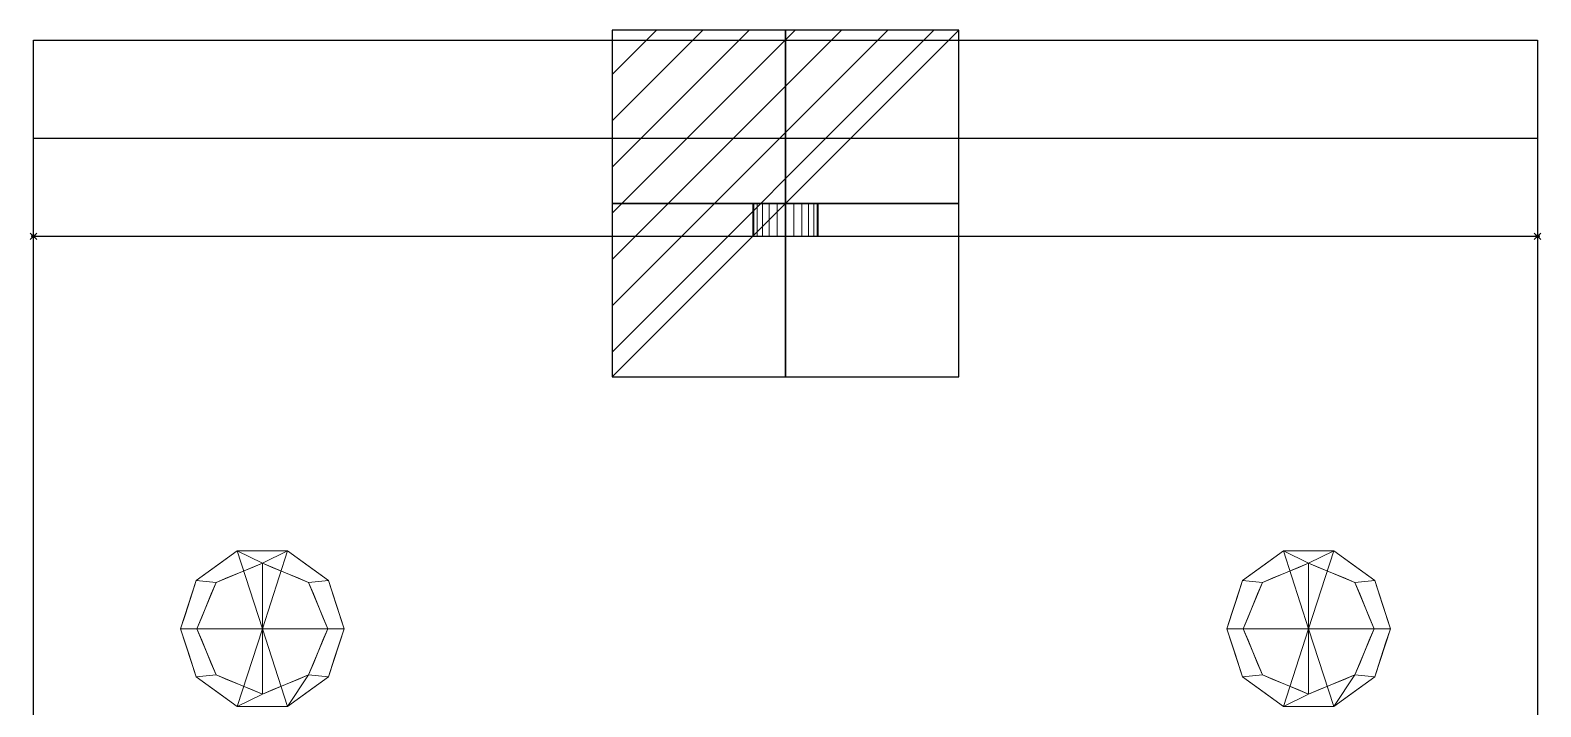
# Model space of a CAD drawing. Extents: x -1 to 461, y -825 to 63.
# Drawn here: x -1 to 461, y -143.9 to 63 of the extents above; entities that cross this region are included whole.
import ezdxf

# ---------------------------------------------------------------- set-up
doc = ezdxf.new("R2010")
doc.units = 0
doc.header["$PDMODE"] = 35
for name, color, linetype in [('IQ_200_2D', 1, 'Continuous'), ('IQ_200_3D', 1, 'Continuous'), ('IQ_204_2D', 7, 'Continuous'), ('IQ_CON_ELECTRICITY_INT', 7, 'Continuous'), ('IQ_INS_3D', 3, 'Continuous')]:
    doc.layers.add(name, color=color, linetype=linetype)

# ---------------------------------------------------------------- blocks, each defined once
blk = doc.blocks.new('*X0')
at = {"color": 0}
for p, q in [((286.774344, 2204.447934), (296.618251, 2214.291842)), ((286.774344, 2205.862148), (295.204037, 2214.291842)), ((286.774344, 2207.276361), (293.789824, 2214.291842)), ((286.774344, 2208.690575), (292.37561, 2214.291842)), ((286.774344, 2210.104788), (290.961397, 2214.291842)), ((286.774344, 2211.519002), (289.547183, 2214.291842)), ((286.774344, 2212.933216), (288.13297, 2214.291842))]:
    blk.add_line(p, q, dxfattribs=at)
blk = doc.blocks.new('ELECTRICITY')
for p, q in [((2.121, 2.121), (-2.121, 2.121)), ((-2.121, 2.121), (-2.121, -2.121)), ((-2.121, -2.121), (2.121, 2.121)), ((2.121, -2.121), (2.121, 2.121)), ((-2.121, -2.121), (2.121, -2.121))]:
    blk.add_line(p, q)
at = {"extrusion": (-1, 0, 0)}
for p, q in [((0, -2.121, 2.121), (0, 2.121, 2.121)), ((0, 2.121, -2.121), (0, -2.121, -2.121)), ((0, 2.121, 2.121), (0, 2.121, -2.121)), ((0, 2.121, -2.121), (0, -2.121, 2.121)), ((0, -2.121, -2.121), (0, -2.121, 2.121))]:
    blk.add_line(p, q, dxfattribs=at)
at = {"extrusion": (0, -1, 0)}
for p, q in [((2.121, 0, 2.121), (-2.121, 0, 2.121)), ((-2.121, 0, -2.121), (2.121, 0, -2.121)), ((-2.121, 0, 2.121), (-2.121, 0, -2.121)), ((-2.121, 0, -2.121), (2.121, 0, 2.121)), ((2.121, 0, -2.121), (2.121, 0, 2.121))]:
    blk.add_line(p, q, dxfattribs=at)
at = {"xscale": 0.4000000000000909, "yscale": 0.4000000000000909, "zscale": 0.4000000000000909}
blk.add_blockref('*X0', (-116.831, -883.595), dxfattribs=at)
at = {"extrusion": (-1, 0, 0), "xscale": 0.3999999999999773, "yscale": 0.3999999999999773, "zscale": 0.3999999999999773}
blk.add_blockref('*X0', (-116.831, -883.595), dxfattribs=at)
at = {"extrusion": (0, -1, 0), "xscale": 0.4000000000000909, "yscale": 0.4000000000000909, "zscale": 0.4000000000000909}
blk.add_blockref('*X0', (-116.831, -883.595), dxfattribs=at)

msp = doc.modelspace()

# ---------------------------------------------------------------- linework, layer by layer
at = {"layer": 'IQ_200_2D'}
for p, q in [((0, 0), (460, 0)), ((0, -570), (0, 0)), ((460, 0), (460, -570))]:
    msp.add_line(p, q, dxfattribs=at)
at = {"layer": 'IQ_204_2D'}
for p, q in [((0, 30), (0, 60)), ((0, 60), (460, 60)), ((460, 60), (460, 30)), ((0, 0), (0, 30)), ((0, 30), (460, 30)), ((460, 30), (460, 0))]:
    msp.add_line(p, q, dxfattribs=at)
at = {"layer": 'IQ_INS_3D'}
for p in [(0, 0), (460, 0)]:
    msp.add_point(p, dxfattribs=at)

# ---------------------------------------------------------------- block references
at = {"layer": 'IQ_CON_ELECTRICITY_INT', "xscale": 25, "yscale": 25, "zscale": 25}
msp.add_blockref('ELECTRICITY', (230, 10), dxfattribs=at)

# ---------------------------------------------------------------- meshes
at = {"layer": 'IQ_200_3D', "lineweight": 9}
mesh = msp.add_polyface(dxfattribs=at)
corners = [(0, 60, 785), (0, 0, 785), (0, 0, 839), (0, 60, 839)]
mesh.append_faces([[corners[k] for k in face] for face in [(0, 1, 2, 3)]])
mesh = msp.add_polyface(dxfattribs=at)
corners = [(460, 60, 839), (0, 60, 839), (0, 0, 839), (460, 0, 839)]
mesh.append_faces([[corners[k] for k in face] for face in [(0, 1, 2, 3)]])
mesh = msp.add_polyface(dxfattribs=at)
corners = [(460, 0, 785), (0, 0, 785), (0, 60, 785), (460, 60, 785)]
mesh.append_faces([[corners[k] for k in face] for face in [(0, 1, 2, 3)]])
mesh = msp.add_polyface(dxfattribs=at)
corners = [(460, 60, 785), (0, 60, 785), (0, 60, 839), (460, 60, 839)]
mesh.append_faces([[corners[k] for k in face] for face in [(0, 1, 2, 3)]])
mesh = msp.add_polyface(dxfattribs=at)
corners = [(460, 0, 839), (460, 0, 785), (460, 60, 785), (460, 60, 839)]
mesh.append_faces([[corners[k] for k in face] for face in [(0, 1, 2, 3)]])
mesh = msp.add_polyface(dxfattribs=at)
corners = [(0, 30, 859), (0, 0, 859), (0, 0, 1239), (0, 30, 1239)]
mesh.append_faces([[corners[k] for k in face] for face in [(0, 1, 2, 3)]])
mesh = msp.add_polyface(dxfattribs=at)
corners = [(460, 30, 1239), (0, 30, 1239), (0, 0, 1239), (460, 0, 1239)]
mesh.append_faces([[corners[k] for k in face] for face in [(0, 1, 2, 3)]])
mesh = msp.add_polyface(dxfattribs=at)
corners = [(460, 0, 859), (0, 0, 859), (0, 30, 859), (460, 30, 859)]
mesh.append_faces([[corners[k] for k in face] for face in [(0, 1, 2, 3)]])
mesh = msp.add_polyface(dxfattribs=at)
corners = [(460, 30, 859), (0, 30, 859), (0, 30, 1239), (460, 30, 1239)]
mesh.append_faces([[corners[k] for k in face] for face in [(0, 1, 2, 3)]])
mesh = msp.add_polyface(dxfattribs=at)
corners = [(460, 0, 1239), (460, 0, 859), (460, 30, 859), (460, 30, 1239)]
mesh.append_faces([[corners[k] for k in face] for face in [(0, 1, 2, 3)]])
mesh = msp.add_polyface(dxfattribs=at)
corners = [(220, 10, 689), (220.34, 10, 691.59), (221.34, 10, 694), (222.93, 10, 696.07), (225, 10, 697.66), (227.41, 10, 698.66), (230, 10, 699), (232.59, 10, 698.66), (235, 10, 697.66), (237.07, 10, 696.07), (238.66, 10, 694), (239.66, 10, 691.59), (240, 10, 689), (239.66, 10, 686.41), (238.66, 10, 684), (237.07, 10, 681.93), (235, 10, 680.34), (232.59, 10, 679.34), (230, 10, 679), (227.41, 10, 679.34), (225, 10, 680.34), (222.93, 10, 681.93), (221.34, 10, 684), (220.34, 10, 686.41)]
mesh.append_faces([[corners[k] for k in face] for face in [(10, 8, 9), (5, 3, 4), (22, 20, 21)]], dxfattribs={"vtx0": -1})
mesh.append_faces([[corners[k] for k in face] for face in [(17, 19, 15, 16), (1, 20, 0)]], dxfattribs={"vtx0": -1, "vtx1": -1})
mesh.append_faces([[corners[k] for k in face] for face in [(15, 8, 12, 14), (20, 3, 15, 19)]], dxfattribs={"vtx0": -1, "vtx1": -1, "vtx2": -1})
mesh.append_faces([[corners[k] for k in face] for face in [(3, 7, 8, 15)]], dxfattribs={"vtx0": -1, "vtx2": -1, "vtx3": -1})
mesh.append_faces([[corners[k] for k in face] for face in [(18, 19, 17)]], dxfattribs={"vtx1": -1})
mesh.append_faces([[corners[k] for k in face] for face in [(11, 12, 8, 10)]], dxfattribs={"vtx1": -1, "vtx2": -1})
mesh.append_faces([[corners[k] for k in face] for face in [(12, 13, 14)]], dxfattribs={"vtx2": -1})
mesh.append_faces([[corners[k] for k in face] for face in [(5, 6, 7, 3), (1, 2, 3, 20), (22, 23, 0, 20)]], dxfattribs={"vtx2": -1, "vtx3": -1})
mesh = msp.add_polyface(dxfattribs=at)
corners = [(240, 10, 689), (239.66, 10, 691.59), (238.66, 10, 694), (237.07, 10, 696.07), (235, 10, 697.66), (232.59, 10, 698.66), (230, 10, 699), (227.41, 10, 698.66), (225, 10, 697.66), (222.93, 10, 696.07), (221.34, 10, 694), (220.34, 10, 691.59), (220, 10, 689), (220, 0, 689), (220.34, 0, 691.59), (221.34, 0, 694), (222.93, 0, 696.07), (225, 0, 697.66), (227.41, 0, 698.66), (230, 0, 699), (232.59, 0, 698.66), (235, 0, 697.66), (237.07, 0, 696.07), (238.66, 0, 694), (239.66, 0, 691.59), (240, 0, 689)]
mesh.append_faces([[corners[k] for k in face] for face in [(13, 14, 11, 12), (0, 1, 24, 25)]], dxfattribs={"vtx1": -1})
mesh.append_faces([[corners[k] for k in face] for face in [(14, 15, 10, 11), (16, 17, 8, 9), (15, 16, 9, 10), (17, 18, 7, 8), (6, 7, 18, 19), (19, 20, 5, 6), (20, 21, 4, 5), (22, 23, 2, 3), (21, 22, 3, 4), (23, 24, 1, 2)]], dxfattribs={"vtx1": -1, "vtx3": -1})
mesh = msp.add_polyface(dxfattribs=at)
corners = [(220, 10, 689), (220.34, 10, 686.41), (221.34, 10, 684), (222.93, 10, 681.93), (225, 10, 680.34), (227.41, 10, 679.34), (230, 10, 679), (232.59, 10, 679.34), (235, 10, 680.34), (237.07, 10, 681.93), (238.66, 10, 684), (239.66, 10, 686.41), (240, 10, 689), (240, 0, 689), (239.66, 0, 686.41), (238.66, 0, 684), (237.07, 0, 681.93), (235, 0, 680.34), (232.59, 0, 679.34), (230, 0, 679), (227.41, 0, 679.34), (225, 0, 680.34), (222.93, 0, 681.93), (221.34, 0, 684), (220.34, 0, 686.41), (220, 0, 689)]
mesh.append_faces([[corners[k] for k in face] for face in [(13, 14, 11, 12), (0, 1, 24, 25)]], dxfattribs={"vtx1": -1})
mesh.append_faces([[corners[k] for k in face] for face in [(14, 15, 10, 11), (16, 17, 8, 9), (15, 16, 9, 10), (17, 18, 7, 8), (6, 7, 18, 19), (19, 20, 5, 6), (20, 21, 4, 5), (22, 23, 2, 3), (21, 22, 3, 4), (23, 24, 1, 2)]], dxfattribs={"vtx1": -1, "vtx3": -1})
mesh = msp.add_polyface(dxfattribs=at)
corners = [(0, 0, 1239), (0, -548, 1239), (460, -548, 1239), (460, 0, 1239)]
mesh.append_faces([[corners[k] for k in face] for face in [(0, 1, 2, 3)]])
mesh = msp.add_polyface(dxfattribs=at)
corners = [(460, -548, 629), (0, -548, 629), (0, 0, 629), (460, 0, 629)]
mesh.append_faces([[corners[k] for k in face] for face in [(0, 1, 2, 3)]])
mesh = msp.add_polyface(dxfattribs=at)
corners = [(460, 0, 1239), (460, 0, 629), (0, 0, 629), (0, 0, 1239)]
mesh.append_faces([[corners[k] for k in face] for face in [(0, 1, 2, 3)]])
mesh = msp.add_polyface(dxfattribs=at)
corners = [(0, 0, 1239), (0, 0, 629), (0, -548, 629), (0, -548, 1239)]
mesh.append_faces([[corners[k] for k in face] for face in [(0, 1, 2, 3)]])
mesh = msp.add_polyface(dxfattribs=at)
corners = [(460, 0, 1239), (0, 0, 1239), (0, 0, 859), (460, 0, 859)]
mesh.append_faces([[corners[k] for k in face] for face in [(0, 1, 2, 3)]])
mesh = msp.add_polyface(dxfattribs=at)
corners = [(460, 0, 839), (0, 0, 839), (0, 0, 785), (460, 0, 785)]
mesh.append_faces([[corners[k] for k in face] for face in [(0, 1, 2, 3)]])
mesh = msp.add_polyface(dxfattribs=at)
corners = [(220, 0, 689), (220.34, 0, 686.41), (221.34, 0, 684), (222.93, 0, 681.93), (225, 0, 680.34), (227.41, 0, 679.34), (230, 0, 679), (232.59, 0, 679.34), (235, 0, 680.34), (237.07, 0, 681.93), (238.66, 0, 684), (239.66, 0, 686.41), (240, 0, 689), (239.66, 0, 691.59), (238.66, 0, 694), (237.07, 0, 696.07), (235, 0, 697.66), (232.59, 0, 698.66), (230, 0, 699), (227.41, 0, 698.66), (225, 0, 697.66), (222.93, 0, 696.07), (221.34, 0, 694), (220.34, 0, 691.59)]
mesh.append_faces([[corners[k] for k in face] for face in [(7, 5, 6), (16, 13, 14, 15), (23, 21, 22), (21, 19, 20)]], dxfattribs={"vtx0": -1})
mesh.append_faces([[corners[k] for k in face] for face in [(9, 21, 4, 5), (16, 9, 12, 13)]], dxfattribs={"vtx0": -1, "vtx1": -1, "vtx3": -1})
mesh.append_faces([[corners[k] for k in face] for face in [(1, 2, 0)]], dxfattribs={"vtx1": -1})
mesh.append_faces([[corners[k] for k in face] for face in [(16, 17, 21, 9), (23, 0, 4, 21)]], dxfattribs={"vtx1": -1, "vtx2": -1, "vtx3": -1})
mesh.append_faces([[corners[k] for k in face] for face in [(10, 11, 12, 9)]], dxfattribs={"vtx2": -1})
mesh.append_faces([[corners[k] for k in face] for face in [(7, 8, 9, 5), (2, 3, 4, 0), (17, 18, 19, 21)]], dxfattribs={"vtx2": -1, "vtx3": -1})
mesh = msp.add_polyface(dxfattribs=at)
corners = [(460, -548, 1239), (460, -548, 629), (460, 0, 629), (460, 0, 1239)]
mesh.append_faces([[corners[k] for k in face] for face in [(0, 1, 2, 3)]])
mesh = msp.add_polyface(dxfattribs=at)
corners = [(70, -120, 629), (95, -120, 629), (90.23, -105.31, 629), (77.73, -96.22, 629), (62.27, -96.22, 629), (49.77, -105.31, 629), (45, -120, 629)]
mesh.append_faces([[corners[k] for k in face] for face in [(0, 4, 5, 6)]], dxfattribs={"vtx0": -1})
mesh.append_faces([[corners[k] for k in face] for face in [(0, 3, 4)]], dxfattribs={"vtx0": -1, "vtx2": -1})
mesh.append_faces([[corners[k] for k in face] for face in [(0, 1, 2, 3)]], dxfattribs={"vtx3": -1})
mesh = msp.add_polyface(dxfattribs=at)
corners = [(45, -120, 629), (49.77, -105.31, 629), (62.27, -96.22, 629), (77.73, -96.22, 629), (90.23, -105.31, 629), (95, -120, 629), (95, -120, 589), (90.23, -105.31, 589), (77.73, -96.22, 589), (62.27, -96.22, 589), (49.77, -105.31, 589), (45, -120, 589), (83.98, -100.76, 589), (83.98, -100.76, 629), (92.61, -112.65, 629), (92.61, -112.65, 589), (70, -96.22, 629), (70, -96.22, 589), (56.02, -100.76, 589), (56.02, -100.76, 629), (47.89, -111.09, 589), (47.39, -112.65, 629), (46.45, -115.55, 589)]
mesh.append_faces([[corners[k] for k in face] for face in [(20, 1, 10), (1, 20, 21), (21, 22, 0)]], dxfattribs={"vtx0": -1, "vtx1": -1})
mesh.append_faces([[corners[k] for k in face] for face in [(4, 7, 12, 13), (13, 12, 8, 3), (14, 15, 7, 4), (21, 20, 22)]], dxfattribs={"vtx0": -1, "vtx2": -1})
mesh.append_faces([[corners[k] for k in face] for face in [(2, 16, 17, 9), (18, 10, 1, 19), (19, 2, 9, 18), (16, 3, 8, 17)]], dxfattribs={"vtx1": -1, "vtx3": -1})
mesh.append_faces([[corners[k] for k in face] for face in [(5, 6, 15, 14), (22, 11, 0)]], dxfattribs={"vtx2": -1})
mesh = msp.add_polyface(dxfattribs=at)
corners = [(45, -120, 589), (49.77, -105.31, 589), (62.27, -96.22, 589), (77.73, -96.22, 589), (90.23, -105.31, 589), (95, -120, 589), (90, -120, 589), (84.14, -105.86, 589), (70, -100, 589), (55.86, -105.86, 589), (50, -120, 589)]
mesh.append_faces([[corners[k] for k in face] for face in [(9, 1, 2, 8)]], dxfattribs={"vtx0": -1, "vtx2": -1})
mesh.append_faces([[corners[k] for k in face] for face in [(6, 7, 4, 5)]], dxfattribs={"vtx1": -1})
mesh.append_faces([[corners[k] for k in face] for face in [(2, 3, 8)]], dxfattribs={"vtx1": -1, "vtx2": -1})
mesh.append_faces([[corners[k] for k in face] for face in [(7, 8, 3, 4)]], dxfattribs={"vtx1": -1, "vtx3": -1})
mesh.append_faces([[corners[k] for k in face] for face in [(10, 0, 1, 9)]], dxfattribs={"vtx2": -1})
mesh = msp.add_polyface(dxfattribs=at)
corners = [(390, -120, 629), (415, -120, 629), (410.23, -105.31, 629), (397.73, -96.22, 629), (382.27, -96.22, 629), (369.77, -105.31, 629), (365, -120, 629)]
mesh.append_faces([[corners[k] for k in face] for face in [(0, 4, 5, 6)]], dxfattribs={"vtx0": -1})
mesh.append_faces([[corners[k] for k in face] for face in [(0, 3, 4)]], dxfattribs={"vtx0": -1, "vtx2": -1})
mesh.append_faces([[corners[k] for k in face] for face in [(0, 1, 2, 3)]], dxfattribs={"vtx3": -1})
mesh = msp.add_polyface(dxfattribs=at)
corners = [(365, -120, 629), (369.77, -105.31, 629), (382.27, -96.22, 629), (397.73, -96.22, 629), (410.23, -105.31, 629), (415, -120, 629), (415, -120, 589), (410.23, -105.31, 589), (397.73, -96.22, 589), (382.27, -96.22, 589), (369.77, -105.31, 589), (365, -120, 589), (403.98, -100.76, 589), (403.98, -100.76, 629), (412.61, -112.65, 629), (412.61, -112.65, 589), (390, -96.22, 629), (390, -96.22, 589), (376.02, -100.76, 589), (376.02, -100.76, 629), (367.89, -111.09, 589), (367.39, -112.65, 629), (366.45, -115.55, 589)]
mesh.append_faces([[corners[k] for k in face] for face in [(20, 1, 10), (1, 20, 21), (21, 22, 0)]], dxfattribs={"vtx0": -1, "vtx1": -1})
mesh.append_faces([[corners[k] for k in face] for face in [(4, 7, 12, 13), (13, 12, 8, 3), (14, 15, 7, 4), (21, 20, 22)]], dxfattribs={"vtx0": -1, "vtx2": -1})
mesh.append_faces([[corners[k] for k in face] for face in [(2, 16, 17, 9), (18, 10, 1, 19), (19, 2, 9, 18), (16, 3, 8, 17)]], dxfattribs={"vtx1": -1, "vtx3": -1})
mesh.append_faces([[corners[k] for k in face] for face in [(5, 6, 15, 14), (22, 11, 0)]], dxfattribs={"vtx2": -1})
mesh = msp.add_polyface(dxfattribs=at)
corners = [(365, -120, 589), (369.77, -105.31, 589), (382.27, -96.22, 589), (397.73, -96.22, 589), (410.23, -105.31, 589), (415, -120, 589), (410, -120, 589), (404.14, -105.86, 589), (390, -100, 589), (375.86, -105.86, 589), (370, -120, 589)]
mesh.append_faces([[corners[k] for k in face] for face in [(9, 1, 2, 8)]], dxfattribs={"vtx0": -1, "vtx2": -1})
mesh.append_faces([[corners[k] for k in face] for face in [(6, 7, 4, 5)]], dxfattribs={"vtx1": -1})
mesh.append_faces([[corners[k] for k in face] for face in [(2, 3, 8)]], dxfattribs={"vtx1": -1, "vtx2": -1})
mesh.append_faces([[corners[k] for k in face] for face in [(7, 8, 3, 4)]], dxfattribs={"vtx1": -1, "vtx3": -1})
mesh.append_faces([[corners[k] for k in face] for face in [(10, 0, 1, 9)]], dxfattribs={"vtx2": -1})
mesh = msp.add_polyface(dxfattribs=at)
corners = [(50, -120, 589), (55.86, -105.86, 589), (70, -100, 589), (84.14, -105.86, 589), (90, -120, 589), (90, -120, 578), (84.14, -105.86, 578), (70, -100, 578), (55.86, -105.86, 578), (50, -120, 578), (87.69, -114.42, 578), (87.07, -112.93, 589), (88.54, -116.46, 589), (77.07, -102.93, 589), (77.07, -102.93, 578), (73.54, -101.46, 578), (52.93, -112.93, 578), (52.93, -112.93, 589), (54.39, -109.39, 589), (62.93, -102.93, 578), (62.93, -102.93, 589), (66.46, -101.46, 589), (85.92, -110.14, 578), (80.61, -104.39, 589), (80.61, -104.39, 578), (73.54, -101.46, 589), (51.15, -117.21, 589), (51.46, -116.46, 578), (54.39, -109.39, 578), (59.39, -104.39, 589), (59.39, -104.39, 578), (66.46, -101.46, 578), (85.61, -109.39, 589)]
mesh.append_faces([[corners[k] for k in face] for face in [(5, 12, 4)]], dxfattribs={"vtx0": -1})
mesh.append_faces([[corners[k] for k in face] for face in [(6, 32, 22), (17, 27, 26), (32, 6, 3)]], dxfattribs={"vtx0": -1, "vtx1": -1})
mesh.append_faces([[corners[k] for k in face] for face in [(21, 31, 19, 20), (7, 2, 25, 15), (23, 24, 14, 13), (28, 18, 1, 8), (3, 6, 24, 23), (17, 16, 27), (15, 25, 13, 14), (2, 7, 31, 21), (10, 11, 12), (18, 28, 16, 17), (20, 19, 30, 29), (29, 30, 8, 1)]], dxfattribs={"vtx0": -1, "vtx2": -1})
mesh.append_faces([[corners[k] for k in face] for face in [(10, 22, 11), (5, 10, 12), (27, 9, 26), (32, 11, 22)]], dxfattribs={"vtx1": -1, "vtx2": -1})
mesh.append_faces([[corners[k] for k in face] for face in [(9, 0, 26)]], dxfattribs={"vtx2": -1})
mesh = msp.add_polyface(dxfattribs=at)
corners = [(50, -120, 578), (55.86, -105.86, 578), (70, -100, 578), (84.14, -105.86, 578), (90, -120, 578), (70, -120, 578)]
mesh.append_faces([[corners[k] for k in face] for face in [(5, 2, 3, 4)]], dxfattribs={"vtx0": -1})
mesh.append_faces([[corners[k] for k in face] for face in [(5, 0, 1, 2)]], dxfattribs={"vtx3": -1})
mesh = msp.add_polyface(dxfattribs=at)
corners = [(370, -120, 589), (375.86, -105.86, 589), (390, -100, 589), (404.14, -105.86, 589), (410, -120, 589), (410, -120, 578), (404.14, -105.86, 578), (390, -100, 578), (375.86, -105.86, 578), (370, -120, 578), (407.69, -114.42, 578), (407.07, -112.93, 589), (408.54, -116.46, 589), (397.07, -102.93, 589), (397.07, -102.93, 578), (393.54, -101.46, 578), (372.93, -112.93, 578), (372.93, -112.93, 589), (374.39, -109.39, 589), (382.93, -102.93, 578), (382.93, -102.93, 589), (386.46, -101.46, 589), (405.92, -110.14, 578), (400.61, -104.39, 589), (400.61, -104.39, 578), (393.54, -101.46, 589), (371.15, -117.21, 589), (371.46, -116.46, 578), (374.39, -109.39, 578), (379.39, -104.39, 589), (379.39, -104.39, 578), (386.46, -101.46, 578), (405.61, -109.39, 589)]
mesh.append_faces([[corners[k] for k in face] for face in [(5, 12, 4)]], dxfattribs={"vtx0": -1})
mesh.append_faces([[corners[k] for k in face] for face in [(6, 32, 22), (17, 27, 26), (32, 6, 3)]], dxfattribs={"vtx0": -1, "vtx1": -1})
mesh.append_faces([[corners[k] for k in face] for face in [(21, 31, 19, 20), (7, 2, 25, 15), (23, 24, 14, 13), (28, 18, 1, 8), (3, 6, 24, 23), (17, 16, 27), (15, 25, 13, 14), (2, 7, 31, 21), (10, 11, 12), (18, 28, 16, 17), (20, 19, 30, 29), (29, 30, 8, 1)]], dxfattribs={"vtx0": -1, "vtx2": -1})
mesh.append_faces([[corners[k] for k in face] for face in [(10, 22, 11), (5, 10, 12), (27, 9, 26), (32, 11, 22)]], dxfattribs={"vtx1": -1, "vtx2": -1})
mesh.append_faces([[corners[k] for k in face] for face in [(9, 0, 26)]], dxfattribs={"vtx2": -1})
mesh = msp.add_polyface(dxfattribs=at)
corners = [(370, -120, 578), (375.86, -105.86, 578), (390, -100, 578), (404.14, -105.86, 578), (410, -120, 578), (390, -120, 578)]
mesh.append_faces([[corners[k] for k in face] for face in [(5, 2, 3, 4)]], dxfattribs={"vtx0": -1})
mesh.append_faces([[corners[k] for k in face] for face in [(5, 0, 1, 2)]], dxfattribs={"vtx3": -1})
mesh = msp.add_polyface(dxfattribs=at)
corners = [(70, -120, 629), (45, -120, 629), (49.77, -134.69, 629), (62.27, -143.78, 629), (77.73, -143.78, 629), (90.23, -134.69, 629), (95, -120, 629)]
mesh.append_faces([[corners[k] for k in face] for face in [(0, 4, 5, 6)]], dxfattribs={"vtx0": -1})
mesh.append_faces([[corners[k] for k in face] for face in [(4, 0, 3)]], dxfattribs={"vtx0": -1, "vtx1": -1})
mesh.append_faces([[corners[k] for k in face] for face in [(0, 1, 2, 3)]], dxfattribs={"vtx3": -1})
mesh = msp.add_polyface(dxfattribs=at)
corners = [(95, -120, 629), (90.23, -134.69, 629), (77.73, -143.78, 629), (62.27, -143.78, 629), (49.77, -134.69, 629), (45, -120, 629), (45, -120, 589), (49.77, -134.69, 589), (62.27, -143.78, 589), (77.73, -143.78, 589), (90.23, -134.69, 589), (95, -120, 589), (56.02, -139.24, 629), (56.02, -139.24, 589), (47.39, -127.35, 629), (47.39, -127.35, 589), (70, -143.78, 629), (70, -143.78, 589), (83.98, -139.24, 589), (83.98, -139.24, 629), (92.11, -128.91, 589), (92.61, -127.35, 629), (93.55, -124.45, 589)]
mesh.append_faces([[corners[k] for k in face] for face in [(21, 22, 0), (1, 20, 21), (20, 1, 10)]], dxfattribs={"vtx0": -1, "vtx1": -1})
mesh.append_faces([[corners[k] for k in face] for face in [(21, 20, 22)]], dxfattribs={"vtx0": -1, "vtx2": -1})
mesh.append_faces([[corners[k] for k in face] for face in [(4, 14, 15, 7), (2, 16, 17, 9), (13, 8, 3, 12), (7, 13, 12, 4), (9, 18, 19, 2), (16, 3, 8, 17), (1, 19, 18, 10)]], dxfattribs={"vtx1": -1, "vtx3": -1})
mesh.append_faces([[corners[k] for k in face] for face in [(5, 6, 15, 14), (22, 11, 0)]], dxfattribs={"vtx2": -1})
mesh = msp.add_polyface(dxfattribs=at)
corners = [(95, -120, 589), (90.23, -134.69, 589), (77.73, -143.78, 589), (62.27, -143.78, 589), (49.77, -134.69, 589), (45, -120, 589), (50, -120, 589), (55.86, -134.14, 589), (70, -140, 589), (84.14, -134.14, 589), (90, -120, 589)]
mesh.append_faces([[corners[k] for k in face] for face in [(1, 9, 10, 0)]], dxfattribs={"vtx0": -1})
mesh.append_faces([[corners[k] for k in face] for face in [(1, 2, 9)]], dxfattribs={"vtx1": -1, "vtx2": -1})
mesh.append_faces([[corners[k] for k in face] for face in [(3, 4, 7, 8), (8, 9, 2, 3)]], dxfattribs={"vtx1": -1, "vtx3": -1})
mesh.append_faces([[corners[k] for k in face] for face in [(4, 5, 6, 7)]], dxfattribs={"vtx3": -1})
mesh = msp.add_polyface(dxfattribs=at)
corners = [(90, -120, 589), (84.14, -134.14, 589), (70, -140, 589), (55.86, -134.14, 589), (50, -120, 589), (50, -120, 578), (55.86, -134.14, 578), (70, -140, 578), (84.14, -134.14, 578), (90, -120, 578), (52.31, -125.58, 578), (52.93, -127.07, 589), (51.46, -123.54, 589), (62.93, -137.07, 589), (62.93, -137.07, 578), (66.46, -138.54, 578), (87.07, -127.07, 578), (87.07, -127.07, 589), (85.61, -130.61, 589), (77.07, -137.07, 578), (77.07, -137.07, 589), (73.54, -138.54, 589), (54.08, -129.86, 578), (59.39, -135.61, 589), (59.39, -135.61, 578), (66.46, -138.54, 589), (88.85, -122.79, 589), (88.54, -123.54, 578), (85.61, -130.61, 578), (80.61, -135.61, 589), (80.61, -135.61, 578), (73.54, -138.54, 578), (54.39, -130.61, 589)]
mesh.append_faces([[corners[k] for k in face] for face in [(5, 12, 4)]], dxfattribs={"vtx0": -1})
mesh.append_faces([[corners[k] for k in face] for face in [(6, 32, 22), (17, 27, 26), (32, 6, 3)]], dxfattribs={"vtx0": -1, "vtx1": -1})
mesh.append_faces([[corners[k] for k in face] for face in [(21, 31, 19, 20), (7, 2, 25, 15), (23, 24, 14, 13), (10, 11, 12), (28, 18, 1, 8), (15, 25, 13, 14), (17, 16, 27), (18, 28, 16, 17), (2, 7, 31, 21), (20, 19, 30, 29), (3, 6, 24, 23), (29, 30, 8, 1)]], dxfattribs={"vtx0": -1, "vtx2": -1})
mesh.append_faces([[corners[k] for k in face] for face in [(10, 22, 11), (5, 10, 12), (27, 9, 26), (32, 11, 22)]], dxfattribs={"vtx1": -1, "vtx2": -1})
mesh.append_faces([[corners[k] for k in face] for face in [(9, 0, 26)]], dxfattribs={"vtx2": -1})
mesh = msp.add_polyface(dxfattribs=at)
corners = [(90, -120, 578), (84.14, -134.14, 578), (70, -140, 578), (55.86, -134.14, 578), (50, -120, 578), (70, -120, 578)]
mesh.append_faces([[corners[k] for k in face] for face in [(3, 4, 5, 2)]], dxfattribs={"vtx2": -1})
mesh.append_faces([[corners[k] for k in face] for face in [(5, 0, 1, 2)]], dxfattribs={"vtx3": -1})
mesh = msp.add_polyface(dxfattribs=at)
corners = [(390, -120, 629), (365, -120, 629), (369.77, -134.69, 629), (382.27, -143.78, 629), (397.73, -143.78, 629), (410.23, -134.69, 629), (415, -120, 629)]
mesh.append_faces([[corners[k] for k in face] for face in [(0, 4, 5, 6)]], dxfattribs={"vtx0": -1})
mesh.append_faces([[corners[k] for k in face] for face in [(4, 0, 3)]], dxfattribs={"vtx0": -1, "vtx1": -1})
mesh.append_faces([[corners[k] for k in face] for face in [(0, 1, 2, 3)]], dxfattribs={"vtx3": -1})
mesh = msp.add_polyface(dxfattribs=at)
corners = [(415, -120, 629), (410.23, -134.69, 629), (397.73, -143.78, 629), (382.27, -143.78, 629), (369.77, -134.69, 629), (365, -120, 629), (365, -120, 589), (369.77, -134.69, 589), (382.27, -143.78, 589), (397.73, -143.78, 589), (410.23, -134.69, 589), (415, -120, 589), (376.02, -139.24, 629), (376.02, -139.24, 589), (367.39, -127.35, 629), (367.39, -127.35, 589), (390, -143.78, 629), (390, -143.78, 589), (403.98, -139.24, 589), (403.98, -139.24, 629), (412.11, -128.91, 589), (412.61, -127.35, 629), (413.55, -124.45, 589)]
mesh.append_faces([[corners[k] for k in face] for face in [(21, 22, 0), (1, 20, 21), (20, 1, 10)]], dxfattribs={"vtx0": -1, "vtx1": -1})
mesh.append_faces([[corners[k] for k in face] for face in [(21, 20, 22)]], dxfattribs={"vtx0": -1, "vtx2": -1})
mesh.append_faces([[corners[k] for k in face] for face in [(4, 14, 15, 7), (2, 16, 17, 9), (13, 8, 3, 12), (7, 13, 12, 4), (9, 18, 19, 2), (16, 3, 8, 17), (1, 19, 18, 10)]], dxfattribs={"vtx1": -1, "vtx3": -1})
mesh.append_faces([[corners[k] for k in face] for face in [(5, 6, 15, 14), (22, 11, 0)]], dxfattribs={"vtx2": -1})
mesh = msp.add_polyface(dxfattribs=at)
corners = [(415, -120, 589), (410.23, -134.69, 589), (397.73, -143.78, 589), (382.27, -143.78, 589), (369.77, -134.69, 589), (365, -120, 589), (370, -120, 589), (375.86, -134.14, 589), (390, -140, 589), (404.14, -134.14, 589), (410, -120, 589)]
mesh.append_faces([[corners[k] for k in face] for face in [(1, 9, 10, 0)]], dxfattribs={"vtx0": -1})
mesh.append_faces([[corners[k] for k in face] for face in [(1, 2, 9)]], dxfattribs={"vtx1": -1, "vtx2": -1})
mesh.append_faces([[corners[k] for k in face] for face in [(3, 4, 7, 8), (8, 9, 2, 3)]], dxfattribs={"vtx1": -1, "vtx3": -1})
mesh.append_faces([[corners[k] for k in face] for face in [(4, 5, 6, 7)]], dxfattribs={"vtx3": -1})
mesh = msp.add_polyface(dxfattribs=at)
corners = [(410, -120, 589), (404.14, -134.14, 589), (390, -140, 589), (375.86, -134.14, 589), (370, -120, 589), (370, -120, 578), (375.86, -134.14, 578), (390, -140, 578), (404.14, -134.14, 578), (410, -120, 578), (372.31, -125.58, 578), (372.93, -127.07, 589), (371.46, -123.54, 589), (382.93, -137.07, 589), (382.93, -137.07, 578), (386.46, -138.54, 578), (407.07, -127.07, 578), (407.07, -127.07, 589), (405.61, -130.61, 589), (397.07, -137.07, 578), (397.07, -137.07, 589), (393.54, -138.54, 589), (374.08, -129.86, 578), (379.39, -135.61, 589), (379.39, -135.61, 578), (386.46, -138.54, 589), (408.85, -122.79, 589), (408.54, -123.54, 578), (405.61, -130.61, 578), (400.61, -135.61, 589), (400.61, -135.61, 578), (393.54, -138.54, 578), (374.39, -130.61, 589)]
mesh.append_faces([[corners[k] for k in face] for face in [(5, 12, 4)]], dxfattribs={"vtx0": -1})
mesh.append_faces([[corners[k] for k in face] for face in [(6, 32, 22), (17, 27, 26), (32, 6, 3)]], dxfattribs={"vtx0": -1, "vtx1": -1})
mesh.append_faces([[corners[k] for k in face] for face in [(21, 31, 19, 20), (7, 2, 25, 15), (23, 24, 14, 13), (10, 11, 12), (28, 18, 1, 8), (15, 25, 13, 14), (17, 16, 27), (18, 28, 16, 17), (2, 7, 31, 21), (20, 19, 30, 29), (3, 6, 24, 23), (29, 30, 8, 1)]], dxfattribs={"vtx0": -1, "vtx2": -1})
mesh.append_faces([[corners[k] for k in face] for face in [(10, 22, 11), (5, 10, 12), (27, 9, 26), (32, 11, 22)]], dxfattribs={"vtx1": -1, "vtx2": -1})
mesh.append_faces([[corners[k] for k in face] for face in [(9, 0, 26)]], dxfattribs={"vtx2": -1})
mesh = msp.add_polyface(dxfattribs=at)
corners = [(410, -120, 578), (404.14, -134.14, 578), (390, -140, 578), (375.86, -134.14, 578), (370, -120, 578), (390, -120, 578)]
mesh.append_faces([[corners[k] for k in face] for face in [(3, 4, 5, 2)]], dxfattribs={"vtx2": -1})
mesh.append_faces([[corners[k] for k in face] for face in [(5, 0, 1, 2)]], dxfattribs={"vtx3": -1})

doc.saveas('drawing.dxf')
